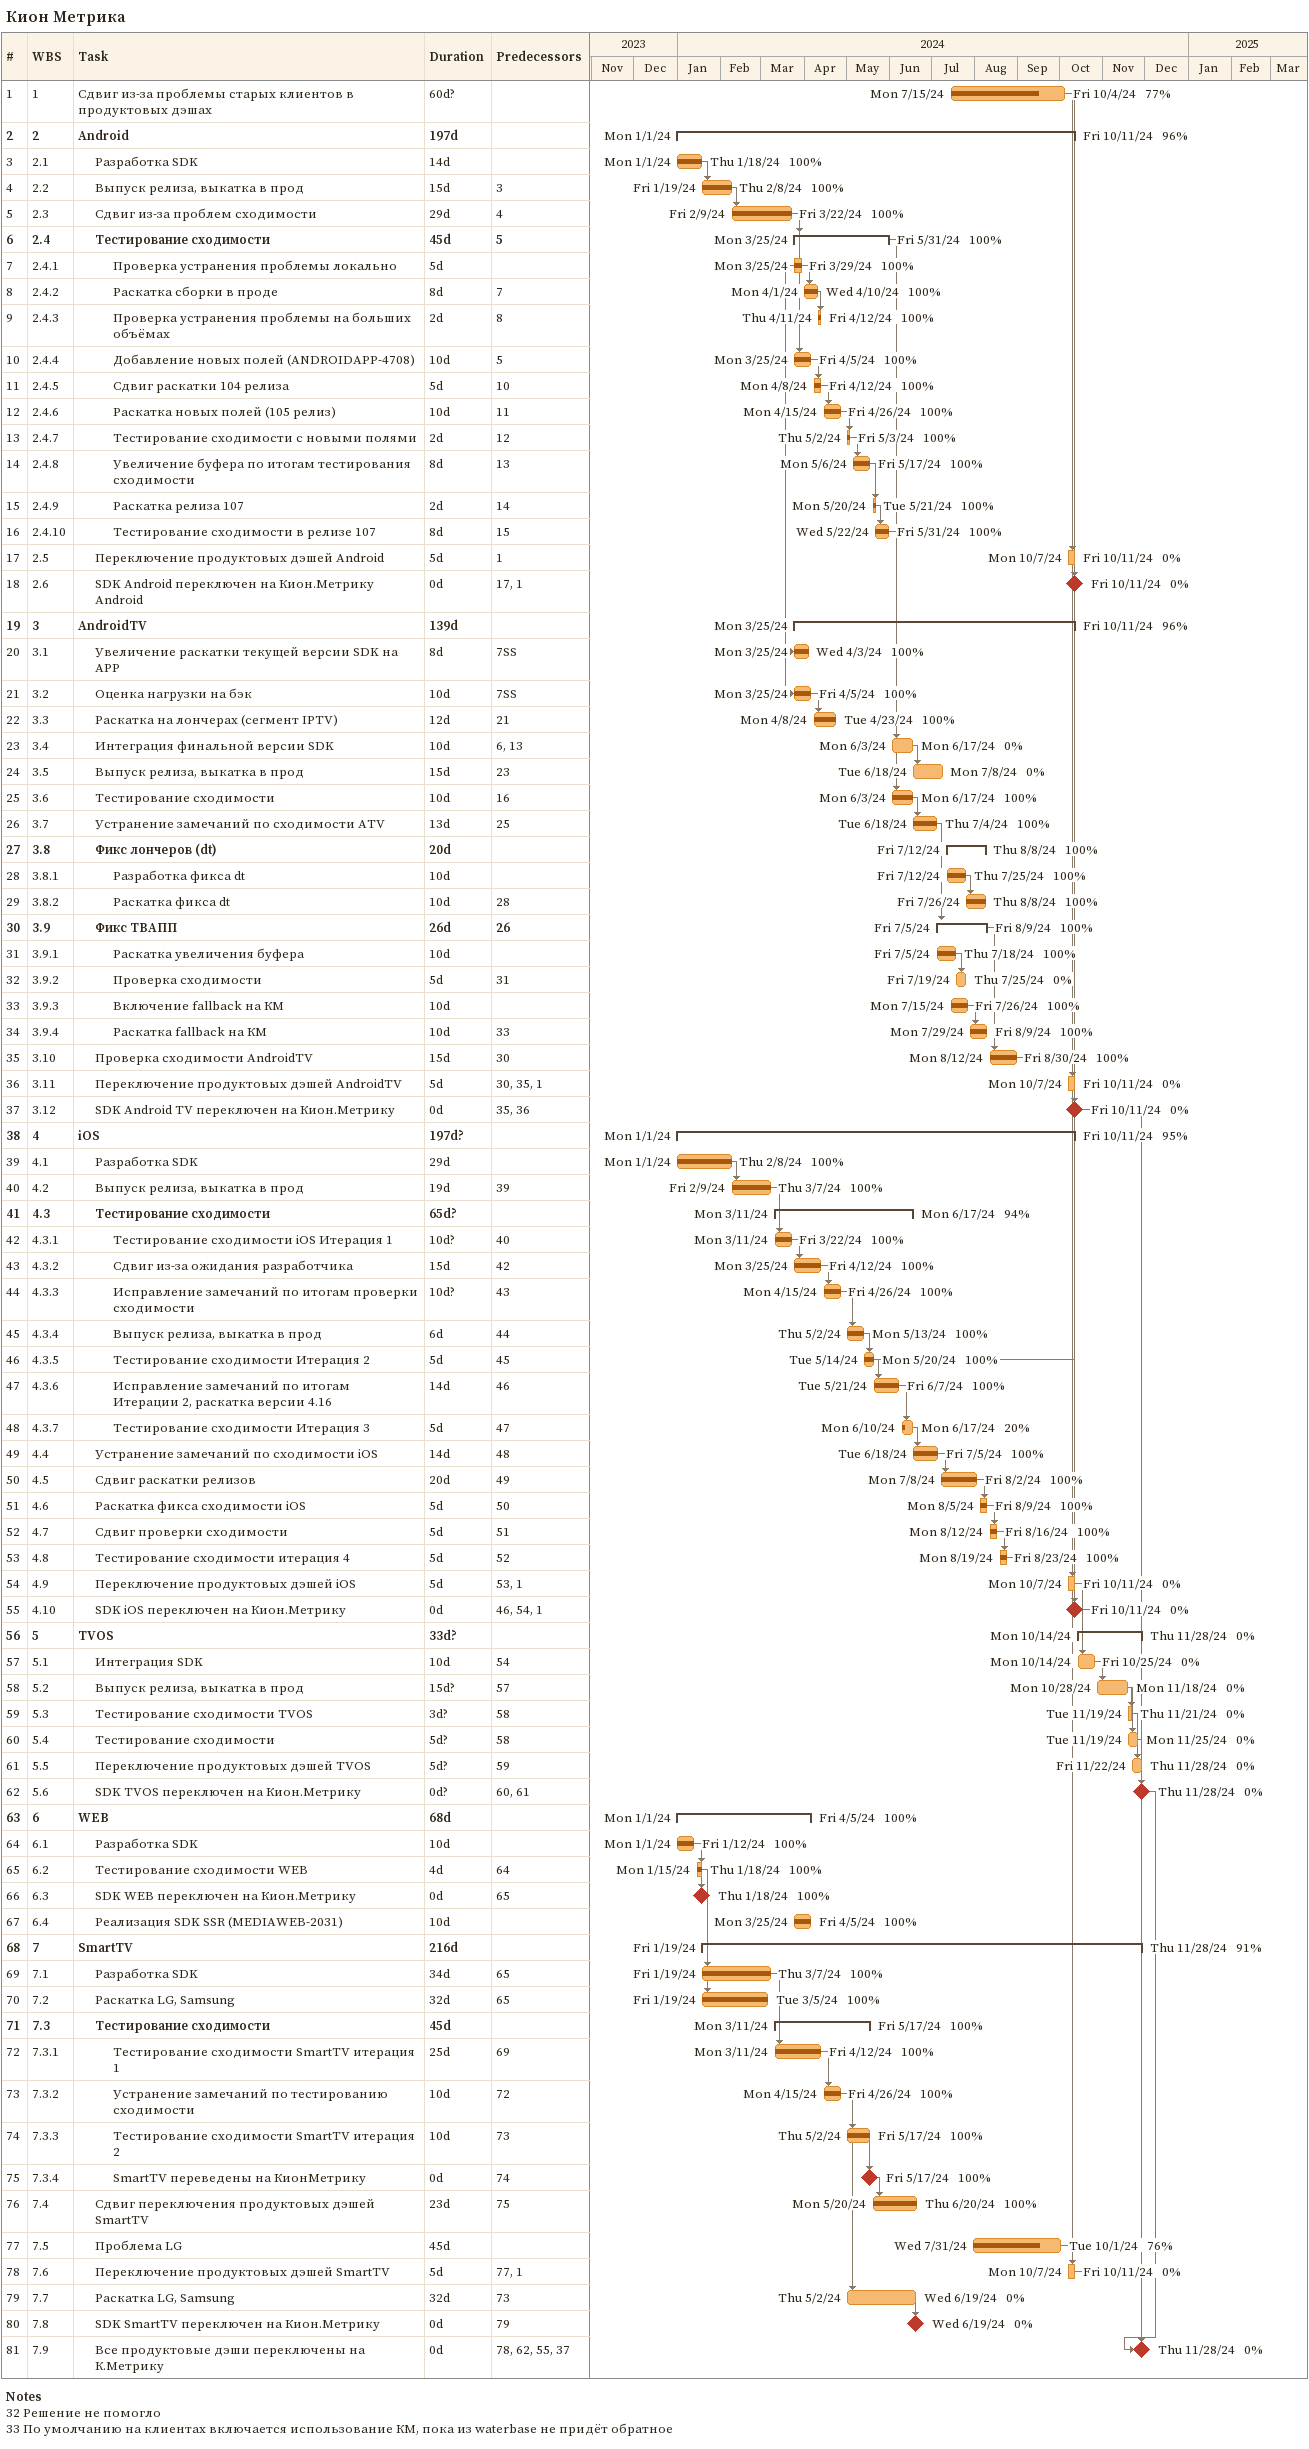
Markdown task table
Кион Метрика

| ID | WBS | Task | Duration | Start | Finish | Predecessors | % complete |
|---|---|---|---|---|---|---|---|
| 1 | 1 | Сдвиг из-за проблемы старых клиентов в продуктовых дэшах | 60d? | 2024-07-15 | 2024-10-04 |  | 77 |
| 2 | 2 | **Android** | 197d | 2024-01-01 | 2024-10-11 |  | 96 |
| 3 | 2.1 | Разработка SDK | 14d | 2024-01-01 | 2024-01-18 |  | 100 |
| 4 | 2.2 | Выпуск релиза, выкатка в прод | 15d | 2024-01-19 | 2024-02-08 | 3 | 100 |
| 5 | 2.3 | Сдвиг из-за проблем сходимости | 29d | 2024-02-09 | 2024-03-22 | 4 | 100 |
| 6 | 2.4 | **Тестирование сходимости** | 45d | 2024-03-25 | 2024-05-31 | 5 | 100 |
| 7 | 2.4.1 | Проверка устранения проблемы локально | 5d | 2024-03-25 | 2024-03-29 |  | 100 |
| 8 | 2.4.2 | Раскатка сборки в проде | 8d | 2024-04-01 | 2024-04-10 | 7 | 100 |
| 9 | 2.4.3 | Проверка устранения проблемы на больших объёмах | 2d | 2024-04-11 | 2024-04-12 | 8 | 100 |
| 10 | 2.4.4 | Добавление новых полей (ANDROIDAPP-4708) | 10d | 2024-03-25 | 2024-04-05 | 5 | 100 |
| 11 | 2.4.5 | Сдвиг раскатки 104 релиза | 5d | 2024-04-08 | 2024-04-12 | 10 | 100 |
| 12 | 2.4.6 | Раскатка новых полей (105 релиз) | 10d | 2024-04-15 | 2024-04-26 | 11 | 100 |
| 13 | 2.4.7 | Тестирование сходимости с новыми полями | 2d | 2024-05-02 | 2024-05-03 | 12 | 100 |
| 14 | 2.4.8 | Увеличение буфера по итогам тестирования сходимости | 8d | 2024-05-06 | 2024-05-17 | 13 | 100 |
| 15 | 2.4.9 | Раскатка релиза 107 | 2d | 2024-05-20 | 2024-05-21 | 14 | 100 |
| 16 | 2.4.10 | Тестирование сходимости в релизе 107 | 8d | 2024-05-22 | 2024-05-31 | 15 | 100 |
| 17 | 2.5 | Переключение продуктовых дэшей Android | 5d | 2024-10-07 | 2024-10-11 | 1 | 0 |
| 18 | 2.6 | SDK Android переключен на Кион.Метрику Android | 0d | 2024-10-11 | 2024-10-11 | 17, 1 | 0 |
| 19 | 3 | **AndroidTV** | 139d | 2024-03-25 | 2024-10-11 |  | 96 |
| 20 | 3.1 | Увеличение раскатки текущей версии SDK на APP | 8d | 2024-03-25 | 2024-04-03 | 7SS | 100 |
| 21 | 3.2 | Оценка нагрузки на бэк | 10d | 2024-03-25 | 2024-04-05 | 7SS | 100 |
| 22 | 3.3 | Раскатка на лончерах (сегмент IPTV) | 12d | 2024-04-08 | 2024-04-23 | 21 | 100 |
| 23 | 3.4 | Интеграция финальной версии SDK | 10d | 2024-06-03 | 2024-06-17 | 6, 13 | 0 |
| 24 | 3.5 | Выпуск релиза, выкатка в прод | 15d | 2024-06-18 | 2024-07-08 | 23 | 0 |
| 25 | 3.6 | Тестирование сходимости | 10d | 2024-06-03 | 2024-06-17 | 16 | 100 |
| 26 | 3.7 | Устранение замечаний по сходимости ATV | 13d | 2024-06-18 | 2024-07-04 | 25 | 100 |
| 27 | 3.8 | **Фикс лончеров (dt)** | 20d | 2024-07-12 | 2024-08-08 |  | 100 |
| 28 | 3.8.1 | Разработка фикса dt | 10d | 2024-07-12 | 2024-07-25 |  | 100 |
| 29 | 3.8.2 | Раскатка фикса dt | 10d | 2024-07-26 | 2024-08-08 | 28 | 100 |
| 30 | 3.9 | **Фикс ТВАПП** | 26d | 2024-07-05 | 2024-08-09 | 26 | 100 |
| 31 | 3.9.1 | Раскатка увеличения буфера | 10d | 2024-07-05 | 2024-07-18 |  | 100 |
| 32 | 3.9.2 | Проверка сходимости | 5d | 2024-07-19 | 2024-07-25 | 31 | 0 |
| 33 | 3.9.3 | Включение fallback на КМ | 10d | 2024-07-15 | 2024-07-26 |  | 100 |
| 34 | 3.9.4 | Раскатка fallback на КМ | 10d | 2024-07-29 | 2024-08-09 | 33 | 100 |
| 35 | 3.10 | Проверка сходимости AndroidTV | 15d | 2024-08-12 | 2024-08-30 | 30 | 100 |
| 36 | 3.11 | Переключение продуктовых дэшей AndroidTV | 5d | 2024-10-07 | 2024-10-11 | 30, 35, 1 | 0 |
| 37 | 3.12 | SDK Android TV переключен на Кион.Метрику | 0d | 2024-10-11 | 2024-10-11 | 35, 36 | 0 |
| 38 | 4 | **iOS** | 197d? | 2024-01-01 | 2024-10-11 |  | 95 |
| 39 | 4.1 | Разработка SDK | 29d | 2024-01-01 | 2024-02-08 |  | 100 |
| 40 | 4.2 | Выпуск релиза, выкатка в прод | 19d | 2024-02-09 | 2024-03-07 | 39 | 100 |
| 41 | 4.3 | **Тестирование сходимости** | 65d? | 2024-03-11 | 2024-06-17 |  | 94 |
| 42 | 4.3.1 | Тестирование сходимости iOS Итерация 1 | 10d? | 2024-03-11 | 2024-03-22 | 40 | 100 |
| 43 | 4.3.2 | Сдвиг из-за ожидания разработчика | 15d | 2024-03-25 | 2024-04-12 | 42 | 100 |
| 44 | 4.3.3 | Исправление замечаний по итогам проверки сходимости | 10d? | 2024-04-15 | 2024-04-26 | 43 | 100 |
| 45 | 4.3.4 | Выпуск релиза, выкатка в прод | 6d | 2024-05-02 | 2024-05-13 | 44 | 100 |
| 46 | 4.3.5 | Тестирование сходимости Итерация 2 | 5d | 2024-05-14 | 2024-05-20 | 45 | 100 |
| 47 | 4.3.6 | Исправление замечаний по итогам Итерации 2, раскатка версии 4.16 | 14d | 2024-05-21 | 2024-06-07 | 46 | 100 |
| 48 | 4.3.7 | Тестирование сходимости Итерация 3 | 5d | 2024-06-10 | 2024-06-17 | 47 | 20 |
| 49 | 4.4 | Устранение замечаний по сходимости iOS | 14d | 2024-06-18 | 2024-07-05 | 48 | 100 |
| 50 | 4.5 | Сдвиг раскатки релизов | 20d | 2024-07-08 | 2024-08-02 | 49 | 100 |
| 51 | 4.6 | Раскатка фикса сходимости iOS | 5d | 2024-08-05 | 2024-08-09 | 50 | 100 |
| 52 | 4.7 | Сдвиг проверки сходимости | 5d | 2024-08-12 | 2024-08-16 | 51 | 100 |
| 53 | 4.8 | Тестирование сходимости итерация 4 | 5d | 2024-08-19 | 2024-08-23 | 52 | 100 |
| 54 | 4.9 | Переключение продуктовых дэшей iOS | 5d | 2024-10-07 | 2024-10-11 | 53, 1 | 0 |
| 55 | 4.10 | SDK iOS переключен на Кион.Метрику | 0d | 2024-10-11 | 2024-10-11 | 46, 54, 1 | 0 |
| 56 | 5 | **TVOS** | 33d? | 2024-10-14 | 2024-11-28 |  | 0 |
| 57 | 5.1 | Интеграция SDK | 10d | 2024-10-14 | 2024-10-25 | 54 | 0 |
| 58 | 5.2 | Выпуск релиза, выкатка в прод | 15d? | 2024-10-28 | 2024-11-18 | 57 | 0 |
| 59 | 5.3 | Тестирование сходимости TVOS | 3d? | 2024-11-19 | 2024-11-21 | 58 | 0 |
| 60 | 5.4 | Тестирование сходимости | 5d? | 2024-11-19 | 2024-11-25 | 58 | 0 |
| 61 | 5.5 | Переключение продуктовых дэшей TVOS | 5d? | 2024-11-22 | 2024-11-28 | 59 | 0 |
| 62 | 5.6 | SDK TVOS переключен на Кион.Метрику | 0d? | 2024-11-28 | 2024-11-28 | 60, 61 | 0 |
| 63 | 6 | **WEB** | 68d | 2024-01-01 | 2024-04-05 |  | 100 |
| 64 | 6.1 | Разработка SDK | 10d | 2024-01-01 | 2024-01-12 |  | 100 |
| 65 | 6.2 | Тестирование сходимости WEB | 4d | 2024-01-15 | 2024-01-18 | 64 | 100 |
| 66 | 6.3 | SDK WEB переключен на Кион.Метрику | 0d | 2024-01-18 | 2024-01-18 | 65 | 100 |
| 67 | 6.4 | Реализация SDK SSR (MEDIAWEB-2031) | 10d | 2024-03-25 | 2024-04-05 |  | 100 |
| 68 | 7 | **SmartTV** | 216d | 2024-01-19 | 2024-11-28 |  | 91 |
| 69 | 7.1 | Разработка SDK | 34d | 2024-01-19 | 2024-03-07 | 65 | 100 |
| 70 | 7.2 | Раскатка LG, Samsung | 32d | 2024-01-19 | 2024-03-05 | 65 | 100 |
| 71 | 7.3 | **Тестирование сходимости** | 45d | 2024-03-11 | 2024-05-17 |  | 100 |
| 72 | 7.3.1 | Тестирование сходимости SmartTV итерация 1 | 25d | 2024-03-11 | 2024-04-12 | 69 | 100 |
| 73 | 7.3.2 | Устранение замечаний по тестированию сходимости | 10d | 2024-04-15 | 2024-04-26 | 72 | 100 |
| 74 | 7.3.3 | Тестирование сходимости SmartTV итерация 2 | 10d | 2024-05-02 | 2024-05-17 | 73 | 100 |
| 75 | 7.3.4 | SmartTV переведены на КионМетрику | 0d | 2024-05-17 | 2024-05-17 | 74 | 100 |
| 76 | 7.4 | Сдвиг переключения продуктовых дэшей SmartTV | 23d | 2024-05-20 | 2024-06-20 | 75 | 100 |
| 77 | 7.5 | Проблема LG | 45d | 2024-07-31 | 2024-10-01 |  | 76 |
| 78 | 7.6 | Переключение продуктовых дэшей SmartTV | 5d | 2024-10-07 | 2024-10-11 | 77, 1 | 0 |
| 79 | 7.7 | Раскатка LG, Samsung | 32d | 2024-05-02 | 2024-06-19 | 73 | 0 |
| 80 | 7.8 | SDK SmartTV переключен на Кион.Метрику | 0d | 2024-06-19 | 2024-06-19 | 79 | 0 |
| 81 | 7.9 | Все продуктовые дэши переключены на К.Метрику | 0d | 2024-11-28 | 2024-11-28 | 78, 62, 55, 37 | 0 |

Notes
- 32: Решение не помогло
- 33: По умолчанию на клиентах включается использование КМ, пока из waterbase не придёт обратное
